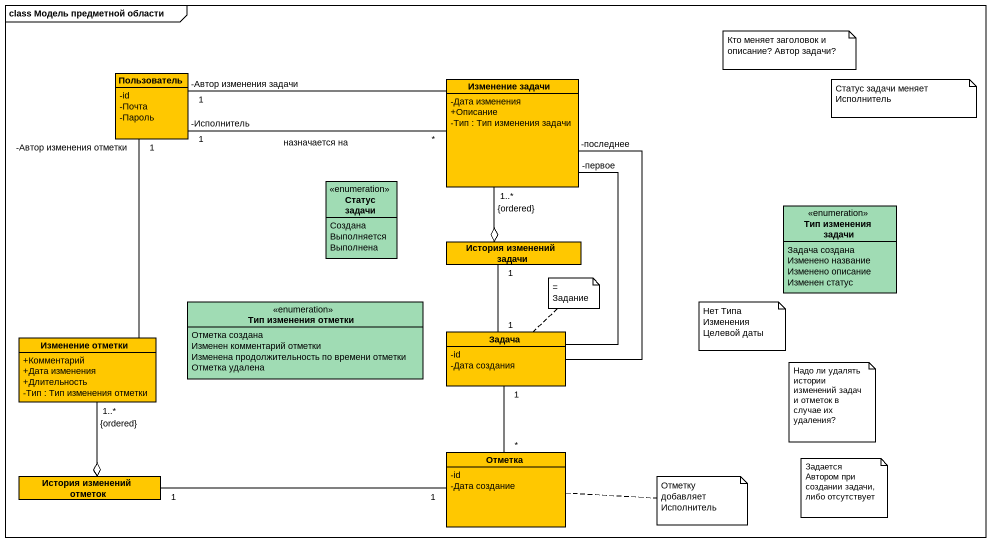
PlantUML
@startuml
mainframe class Модель предметной области
hide circle
hide empty members
skinparam classAttributeIconSize 0
class Пользователь #FFC800 {
  -id
  -Почта
  -Пароль
}
class "Изменение задачи" as Изменение_задачи #FFC800 {
  -Дата изменения
  +Описание
  -Тип : Тип изменения задачи
}
enum "Статус задачи" as Статус_задачи #A0DCB4 {
  Создана
  Выполняется
  Выполнена
}
enum "Тип изменения задачи" as Тип_изменения_задачи #A0DCB4 {
  Задача создана
  Изменено название
  Изменено описание
  Изменен статус
}
class "История изменений задачи" as История_изменений_задачи #FFC800
enum "Тип изменения отметки" as Тип_изменения_отметки #A0DCB4 {
  Отметка создана
  Изменен комментарий отметки
  Изменена продолжительность по времени отметки
  Отметка удалена
}
class "Изменение отметки" as Изменение_отметки #FFC800 {
  +Комментарий
  +Дата изменения
  +Длительность
  -Тип : Тип изменения отметки
}
class Задача #FFC800 {
  -id
  -Дата создания
}
class Отметка #FFC800 {
  -id
  -Дата создание
}
class "История изменений отметок" as История_изменений_отметок #FFC800
Пользователь "-Исполнитель\n1" -right- "*" Изменение_задачи : назначается на
Изменение_задачи -left- "-Автор изменения задачи\n1" Пользователь
История_изменений_задачи o-up- "1..*\n{ordered}" Изменение_задачи
История_изменений_задачи "1" -- "1" Задача
Изменение_отметки -up- "-Автор изменения отметки\n1" Пользователь
Задача -up- "-первое" Изменение_задачи
Задача -up- "-последнее" Изменение_задачи
Задача "1" -- "*" Отметка
Отметка "1" -left- "1" История_изменений_отметок
История_изменений_отметок o-up- "1..*\n{ordered}" Изменение_отметки
note as N1
  Кто меняет заголовок и описание? Автор задачи?
end note
note as N2
  Статус задачи меняет Исполнитель
end note
note top of Задача : = Задание
note as N4
  Нет Типа Изменения Целевой даты
end note
note as N5
  Надо ли удалять истории изменений задач и отметок в случае их удаления?
end note
note as N6
  Задается Автором при создании задачи, либо отсутствует
end note
note right of Отметка : Отметку добавляет Исполнитель
@enduml
